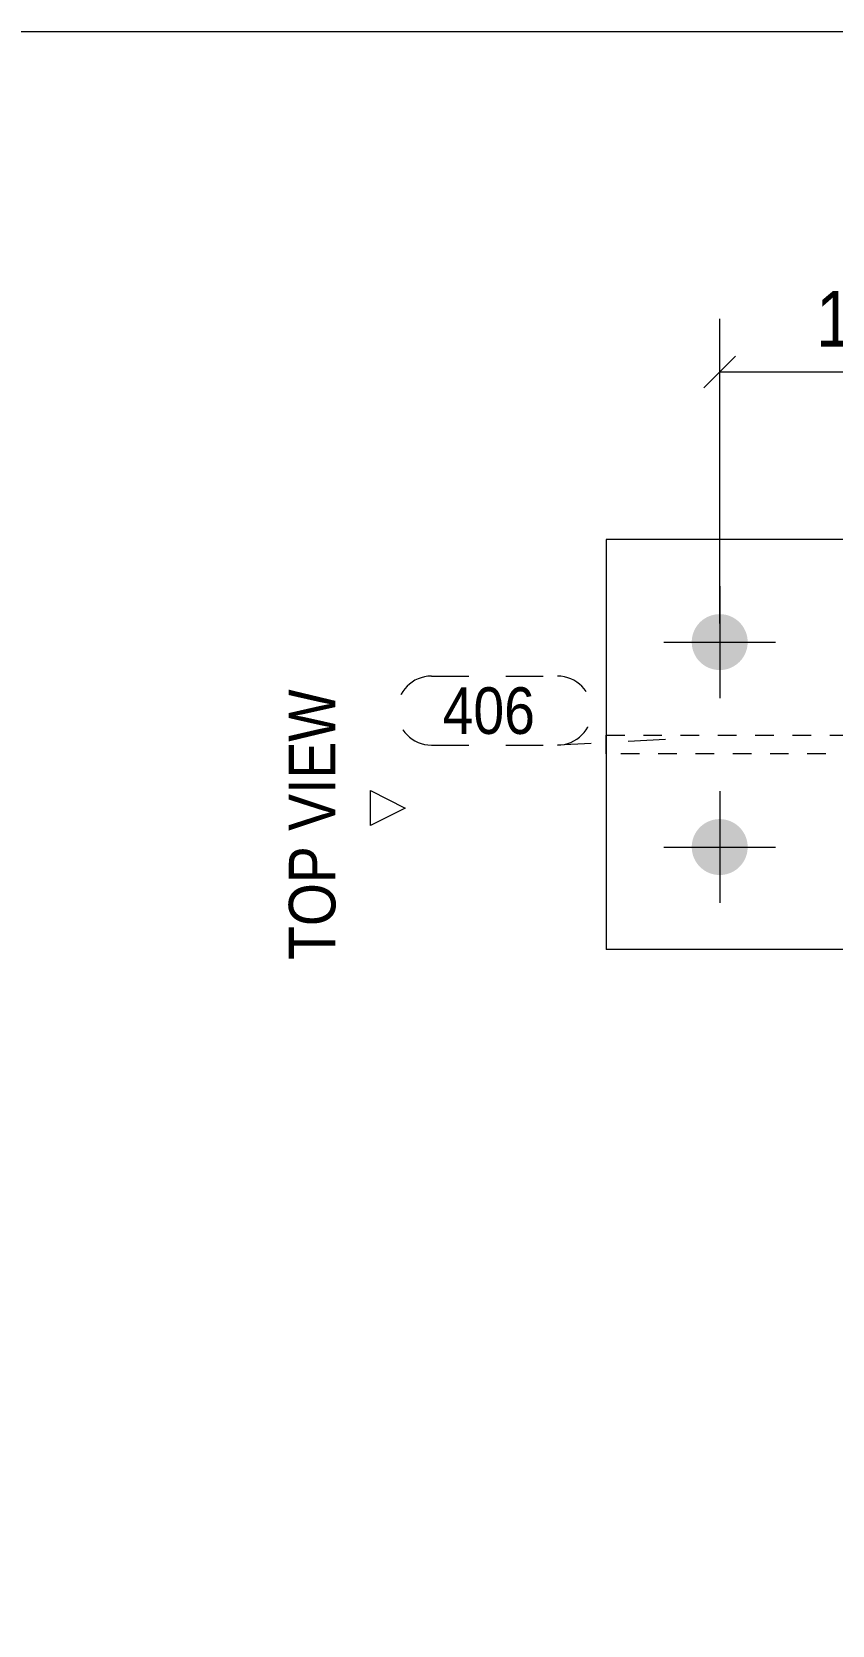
# Model space of a CAD drawing. Header units: millimetres. Extents: x 2 to 579, y 1 to 825.
# Drawn here: x 127.7 to 170.6, y 739.5 to 825 of the extents above; entities that cross this region are included whole.
import ezdxf

# ---------------------------------------------------------------- set-up
doc = ezdxf.new("R2010")
doc.units = ezdxf.units.MM
for name, pattern in [('XKITLINE00', [0]), ('XKITLINE01', [4, 1, -1, 1, -1]), ('XKITLINE02', [4, 2, -2])]:
    doc.linetypes.add(name, pattern=pattern)
for name, color, linetype, lineweight in [('Bolt', 3, 'Continuous', 0), ('Dimensions', 7, 'Continuous', 0), ('DrawingSheet', 5, 'Continuous', 0), ('OtherObjectType', 7, 'Continuous', 0), ('Part', 2, 'Continuous', 0), ('PartMark', 7, 'Continuous', 0)]:
    doc.layers.add(name, color=color, linetype=linetype, lineweight=lineweight)
doc.styles.add('ARIAL', font='ARIAL.TTF')

# ---------------------------------------------------------------- blocks, each defined once
blk = doc.blocks.new('*A128')
at = {"layer": 'Bolt'}
for points in [[(164.605, 793.749), (164.642, 793.747), (164.679, 793.745), (164.716, 793.742), (164.752, 793.738), (164.789, 793.733), (164.825, 793.727), (164.861, 793.72), (164.897, 793.713), (164.933, 793.704), (164.969, 793.695), (165.004, 793.684), (165.039, 793.673), (165.074, 793.661), (165.109, 793.648), (165.143, 793.635), (165.177, 793.62), (165.21, 793.605), (165.243, 793.589), (165.276, 793.572), (165.308, 793.554), (165.34, 793.536), (165.371, 793.516), (165.402, 793.496), (165.432, 793.475), (165.462, 793.454), (165.492, 793.431), (165.52, 793.408), (165.548, 793.385), (165.576, 793.36), (165.603, 793.335), (165.629, 793.31), (165.655, 793.283), (165.68, 793.256), (165.704, 793.229), (165.728, 793.201), (165.751, 793.172), (165.773, 793.143), (165.795, 793.113), (165.816, 793.082), (165.836, 793.051), (165.855, 793.02), (165.874, 792.988), (165.892, 792.956), (165.908, 792.923), (165.925, 792.89), (165.94, 792.857), (165.954, 792.823), (165.968, 792.789), (165.981, 792.754), (165.993, 792.719), (166.004, 792.684), (166.014, 792.649), (166.024, 792.613), (166.032, 792.578), (166.04, 792.542), (166.047, 792.505), (166.052, 792.469), (166.057, 792.433), (166.061, 792.396), (166.065, 792.359), (166.067, 792.323), (166.068, 792.286), (166.069, 792.249), (166.068, 792.212), (166.067, 792.175), (166.065, 792.139), (166.061, 792.102), (166.057, 792.065), (166.052, 792.029), (166.047, 791.993), (166.04, 791.956), (166.032, 791.92), (166.024, 791.884), (166.014, 791.849), (166.004, 791.814), (165.993, 791.778), (165.981, 791.744), (165.968, 791.709), (165.954, 791.675), (165.94, 791.641), (165.925, 791.608), (165.908, 791.575), (165.892, 791.542), (165.874, 791.51), (165.855, 791.478), (165.836, 791.446), (165.816, 791.416), (165.795, 791.385), (165.773, 791.355), (165.751, 791.326), (165.728, 791.297), (165.704, 791.269), (165.68, 791.242), (165.655, 791.215), (165.629, 791.188), (165.603, 791.163), (165.576, 791.138), (165.548, 791.113), (165.52, 791.089), (165.492, 791.066), (165.462, 791.044), (165.432, 791.023), (165.402, 791.002), (165.371, 790.982), (165.34, 790.962), (165.308, 790.944), (165.276, 790.926), (165.243, 790.909), (165.21, 790.893), (165.177, 790.878), (165.143, 790.863), (165.109, 790.849), (165.074, 790.837), (165.039, 790.825), (165.004, 790.814), (164.969, 790.803), (164.933, 790.794), (164.897, 790.785), (164.861, 790.778), (164.825, 790.771), (164.789, 790.765), (164.752, 790.76), (164.716, 790.756), (164.679, 790.753), (164.642, 790.751), (164.605, 790.749), (164.569, 790.749), (164.532, 790.749), (164.495, 790.751), (164.458, 790.753), (164.422, 790.756), (164.385, 790.76), (164.349, 790.765), (164.312, 790.771), (164.276, 790.778), (164.24, 790.785), (164.204, 790.794), (164.169, 790.803), (164.133, 790.814), (164.098, 790.825), (164.063, 790.837), (164.029, 790.849), (163.995, 790.863), (163.961, 790.878), (163.927, 790.893), (163.894, 790.909), (163.862, 790.926), (163.829, 790.944), (163.798, 790.962), (163.766, 790.982), (163.735, 791.002), (163.705, 791.023), (163.675, 791.044), (163.646, 791.066), (163.617, 791.089), (163.589, 791.113), (163.561, 791.138), (163.534, 791.163), (163.508, 791.188), (163.482, 791.215), (163.457, 791.242), (163.433, 791.269), (163.409, 791.297), (163.386, 791.326), (163.364, 791.355), (163.342, 791.385), (163.321, 791.416), (163.301, 791.446), (163.282, 791.478), (163.264, 791.51), (163.246, 791.542), (163.229, 791.575), (163.213, 791.608), (163.197, 791.641), (163.183, 791.675), (163.169, 791.709), (163.156, 791.744), (163.144, 791.778), (163.133, 791.814), (163.123, 791.849), (163.114, 791.884), (163.105, 791.92), (163.097, 791.956), (163.091, 791.993), (163.085, 792.029), (163.08, 792.065), (163.076, 792.102), (163.073, 792.139), (163.07, 792.175), (163.069, 792.212), (163.069, 792.249), (163.069, 792.286), (163.07, 792.323), (163.073, 792.359), (163.076, 792.396), (163.08, 792.433), (163.085, 792.469), (163.091, 792.505), (163.097, 792.542), (163.105, 792.578), (163.114, 792.613), (163.123, 792.649), (163.133, 792.684), (163.144, 792.719), (163.156, 792.754), (163.169, 792.789), (163.183, 792.823), (163.197, 792.857), (163.213, 792.89), (163.229, 792.923), (163.246, 792.956), (163.264, 792.988), (163.282, 793.02), (163.301, 793.051), (163.321, 793.082), (163.342, 793.113), (163.364, 793.143), (163.386, 793.172), (163.409, 793.201), (163.433, 793.229), (163.457, 793.256), (163.482, 793.283), (163.508, 793.31), (163.534, 793.335), (163.561, 793.36), (163.589, 793.385), (163.617, 793.408), (163.646, 793.431), (163.675, 793.454), (163.705, 793.475), (163.735, 793.496), (163.766, 793.516), (163.798, 793.536), (163.829, 793.554), (163.862, 793.572), (163.894, 793.589), (163.927, 793.605), (163.961, 793.62), (163.995, 793.635), (164.029, 793.648), (164.063, 793.661), (164.098, 793.673), (164.133, 793.684), (164.169, 793.695), (164.204, 793.704), (164.24, 793.713), (164.276, 793.72), (164.312, 793.727), (164.349, 793.733), (164.385, 793.738), (164.422, 793.742), (164.458, 793.745), (164.495, 793.747), (164.532, 793.749), (164.569, 793.749)], [(164.605, 782.749), (164.642, 782.747), (164.679, 782.745), (164.716, 782.742), (164.752, 782.738), (164.789, 782.733), (164.825, 782.727), (164.861, 782.72), (164.897, 782.713), (164.933, 782.704), (164.969, 782.695), (165.004, 782.684), (165.039, 782.673), (165.074, 782.661), (165.109, 782.648), (165.143, 782.635), (165.177, 782.62), (165.21, 782.605), (165.243, 782.589), (165.276, 782.572), (165.308, 782.554), (165.34, 782.536), (165.371, 782.516), (165.402, 782.496), (165.432, 782.475), (165.462, 782.454), (165.492, 782.431), (165.52, 782.408), (165.548, 782.385), (165.576, 782.36), (165.603, 782.335), (165.629, 782.31), (165.655, 782.283), (165.68, 782.256), (165.704, 782.229), (165.728, 782.201), (165.751, 782.172), (165.773, 782.143), (165.795, 782.113), (165.816, 782.082), (165.836, 782.051), (165.855, 782.02), (165.874, 781.988), (165.892, 781.956), (165.908, 781.923), (165.925, 781.89), (165.94, 781.857), (165.954, 781.823), (165.968, 781.789), (165.981, 781.754), (165.993, 781.719), (166.004, 781.684), (166.014, 781.649), (166.024, 781.613), (166.032, 781.578), (166.04, 781.542), (166.047, 781.505), (166.052, 781.469), (166.057, 781.433), (166.061, 781.396), (166.065, 781.359), (166.067, 781.323), (166.068, 781.286), (166.069, 781.249), (166.068, 781.212), (166.067, 781.175), (166.065, 781.139), (166.061, 781.102), (166.057, 781.065), (166.052, 781.029), (166.047, 780.993), (166.04, 780.956), (166.032, 780.92), (166.024, 780.884), (166.014, 780.849), (166.004, 780.814), (165.993, 780.778), (165.981, 780.744), (165.968, 780.709), (165.954, 780.675), (165.94, 780.641), (165.925, 780.608), (165.908, 780.575), (165.892, 780.542), (165.874, 780.51), (165.855, 780.478), (165.836, 780.446), (165.816, 780.416), (165.795, 780.385), (165.773, 780.355), (165.751, 780.326), (165.728, 780.297), (165.704, 780.269), (165.68, 780.242), (165.655, 780.215), (165.629, 780.188), (165.603, 780.163), (165.576, 780.138), (165.548, 780.113), (165.52, 780.089), (165.492, 780.066), (165.462, 780.044), (165.432, 780.023), (165.402, 780.002), (165.371, 779.982), (165.34, 779.962), (165.308, 779.944), (165.276, 779.926), (165.243, 779.909), (165.21, 779.893), (165.177, 779.878), (165.143, 779.863), (165.109, 779.849), (165.074, 779.837), (165.039, 779.825), (165.004, 779.814), (164.969, 779.803), (164.933, 779.794), (164.897, 779.785), (164.861, 779.778), (164.825, 779.771), (164.789, 779.765), (164.752, 779.76), (164.716, 779.756), (164.679, 779.753), (164.642, 779.751), (164.605, 779.749), (164.569, 779.749), (164.532, 779.749), (164.495, 779.751), (164.458, 779.753), (164.422, 779.756), (164.385, 779.76), (164.349, 779.765), (164.312, 779.771), (164.276, 779.778), (164.24, 779.785), (164.204, 779.794), (164.169, 779.803), (164.133, 779.814), (164.098, 779.825), (164.063, 779.837), (164.029, 779.849), (163.995, 779.863), (163.961, 779.878), (163.927, 779.893), (163.894, 779.909), (163.862, 779.926), (163.829, 779.944), (163.798, 779.962), (163.766, 779.982), (163.735, 780.002), (163.705, 780.023), (163.675, 780.044), (163.646, 780.066), (163.617, 780.089), (163.589, 780.113), (163.561, 780.138), (163.534, 780.163), (163.508, 780.188), (163.482, 780.215), (163.457, 780.242), (163.433, 780.269), (163.409, 780.297), (163.386, 780.326), (163.364, 780.355), (163.342, 780.385), (163.321, 780.416), (163.301, 780.446), (163.282, 780.478), (163.264, 780.51), (163.246, 780.542), (163.229, 780.575), (163.213, 780.608), (163.197, 780.641), (163.183, 780.675), (163.169, 780.709), (163.156, 780.744), (163.144, 780.778), (163.133, 780.814), (163.123, 780.849), (163.114, 780.884), (163.105, 780.92), (163.097, 780.956), (163.091, 780.993), (163.085, 781.029), (163.08, 781.065), (163.076, 781.102), (163.073, 781.139), (163.07, 781.175), (163.069, 781.212), (163.069, 781.249), (163.069, 781.286), (163.07, 781.323), (163.073, 781.359), (163.076, 781.396), (163.08, 781.433), (163.085, 781.469), (163.091, 781.505), (163.097, 781.542), (163.105, 781.578), (163.114, 781.613), (163.123, 781.649), (163.133, 781.684), (163.144, 781.719), (163.156, 781.754), (163.169, 781.789), (163.183, 781.823), (163.197, 781.857), (163.213, 781.89), (163.229, 781.923), (163.246, 781.956), (163.264, 781.988), (163.282, 782.02), (163.301, 782.051), (163.321, 782.082), (163.342, 782.113), (163.364, 782.143), (163.386, 782.172), (163.409, 782.201), (163.433, 782.229), (163.457, 782.256), (163.482, 782.283), (163.508, 782.31), (163.534, 782.335), (163.561, 782.36), (163.589, 782.385), (163.617, 782.408), (163.646, 782.431), (163.675, 782.454), (163.705, 782.475), (163.735, 782.496), (163.766, 782.516), (163.798, 782.536), (163.829, 782.554), (163.862, 782.572), (163.894, 782.589), (163.927, 782.605), (163.961, 782.62), (163.995, 782.635), (164.029, 782.648), (164.063, 782.661), (164.098, 782.673), (164.133, 782.684), (164.169, 782.695), (164.204, 782.704), (164.24, 782.713), (164.276, 782.72), (164.312, 782.727), (164.349, 782.733), (164.385, 782.738), (164.422, 782.742), (164.458, 782.745), (164.495, 782.747), (164.532, 782.749), (164.569, 782.749)]]:
    blk.add_hatch(color=3, dxfattribs=at).paths.add_polyline_path(points, flags=17)
at = {"layer": 'Bolt', "color": 3, "linetype": 'XKITLINE00', "lineweight": 0}
for p, q in [((164.569, 795.249), (164.569, 789.249)), ((161.569, 792.249), (167.569, 792.249)), ((164.569, 784.249), (164.569, 778.249)), ((161.569, 781.249), (167.569, 781.249))]:
    blk.add_line(p, q, dxfattribs=at)
blk = doc.blocks.new('*A131')
at = {"layer": 'Part', "color": 2, "linetype": 'XKITLINE00', "lineweight": 0}
for p, q in [((291.474, 797.749), (158.472, 797.749)), ((158.472, 797.749), (158.472, 775.749)), ((291.474, 775.749), (158.472, 775.749))]:
    blk.add_line(p, q, dxfattribs=at)
blk = doc.blocks.new('*A132')
at = {"layer": 'Part', "color": 7, "linetype": 'XKITLINE01', "lineweight": 0}
for p, q in [((158.472, 786.249), (158.472, 787.249)), ((158.472, 787.249), (174.268, 787.249)), ((173.581, 786.249), (173.581, 787.249)), ((174.268, 787.249), (174.268, 786.249)), ((174.268, 786.249), (158.472, 786.249))]:
    blk.add_line(p, q, dxfattribs=at)
blk = doc.blocks.new('*A174')
at = {"layer": 'DrawingSheet', "color": 5, "linetype": 'XKITLINE00', "lineweight": 0}
blk.add_line((579, 825), (5, 825), dxfattribs=at)
blk = doc.blocks.new('*A362')
at = {"layer": 'Dimensions', "color": 7, "linetype": 'XKITLINE00', "lineweight": 0}
for p, q in [((164.569, 793.249), (164.569, 809.599)), ((181.569, 793.249), (181.569, 809.599)), ((165.417, 807.597), (163.72, 805.9)), ((182.417, 807.597), (180.72, 805.9)), ((164.569, 806.749), (181.569, 806.749))]:
    blk.add_line(p, q, dxfattribs=at)
at = {"layer": 'Dimensions', "color": 3}
for p in [(164.569, 806.749), (181.569, 806.749)]:
    blk.add_point(p, dxfattribs=at)
at = {"layer": 'Dimensions', "color": 3, "style": 'ARIAL', "width": 0.85}
blk.add_text('170', height=3, dxfattribs=at).set_placement((169.731, 808.099))
blk = doc.blocks.new('*A378')
at = {"layer": 'PartMark', "color": 7, "linetype": 'XKITLINE02', "lineweight": 0}
for p, q in [((149.102, 790.422), (155.864, 790.422)), ((149.102, 786.722), (155.864, 786.722)), ((161.66, 787.02), (155.864, 786.722))]:
    blk.add_line(p, q, dxfattribs=at)
for centre, start, end in [((149.102, 788.572), 90, 270), ((155.864, 788.572), 270, 90)]:
    blk.add_arc(centre, 1.85, start, end, dxfattribs=at)
at = {"layer": 'PartMark', "color": 3, "style": 'ARIAL', "width": 0.85}
blk.add_text('406', height=2.5, dxfattribs=at).set_placement((149.702, 787.322))
blk = doc.blocks.new('*A381')
at = {"layer": 'OtherObjectType', "color": 7, "linetype": 'XKITLINE00', "lineweight": 0}
for p, q in [((145.827, 782.407), (145.827, 784.282)), ((145.827, 784.282), (147.702, 783.345)), ((147.702, 783.345), (145.827, 782.407)), ((147.702, 783.345), (147.702, 783.345)), ((239.337, 751.615), (240.275, 753.49)), ((240.275, 753.49), (241.212, 751.615)), ((240.275, 753.49), (240.275, 753.49)), ((241.212, 751.615), (239.337, 751.615)), ((232.121, 739.49), (239.179, 739.49))]:
    blk.add_line(p, q, dxfattribs=at)
at = {"layer": 'OtherObjectType', "color": 7, "style": 'ARIAL', "width": 0.85}
blk.add_text('TOP VIEW', height=2.5, rotation=90, dxfattribs=at).set_placement((143.952, 775.194))
for s, p in [('FRONT VIEW', (229.811, 747.24)), ('B', (232.121, 740.24)), ('B', (236.955, 740.24)), ('-', (235.095, 740.24))]:
    blk.add_text(s, height=2.5, dxfattribs=at).set_placement(p)

msp = doc.modelspace()

# ---------------------------------------------------------------- block references
at = {"lineweight": 0}
for name in ['*A174', '*A362', '*A131', '*A128', '*A378', '*A132']:
    msp.add_blockref(name, (0, 0), dxfattribs=at)
at = {"layer": 'OtherObjectType', "lineweight": 0}
msp.add_blockref('*A381', (0, 0), dxfattribs=at)

doc.saveas('drawing.dxf')
